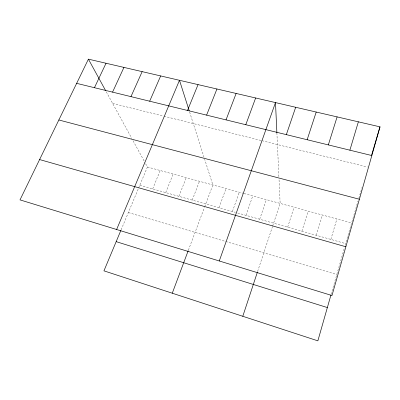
<?xml version="1.0" encoding="UTF-8"?>
<svg xmlns="http://www.w3.org/2000/svg" width="400" height="400" viewBox="0 0 400 400"><rect width="100%" height="100%" fill="white"/><g stroke="black" fill="none" stroke-linecap="round" stroke-linejoin="round"><path stroke-width="0.3" stroke-dasharray="2 1.5" d="M331.095 294.465L344.435 247.72M345.105 245.365L356.545 205.95M330.86 239.41L336.88 218.98M356.71 205.39L357.95 201.215M358.83 198.235L360.425 192.855M360.78 191.66L362 187.55M316.285 235.28L322.44 215.02M301.89 231.2L308.175 211.105M287.66 227.165L294.075 207.24M257.625 271.45L272.435 226.705M272.63 226.12L280.145 203.415L279.015 178.975M259.71 219.24L266.375 199.64M245.98 215.35L252.76 195.905M232.41 211.505L239.305 192.21M218.995 207.7L226.005 188.565M188.375 250.26L204.47 207.33M204.68 206.765L212.855 184.955L204.66 159.25M192.235 200.115L199.465 181.28M178.89 196.33L186.225 177.65M165.705 192.595L173.14 174.06M152.67 188.9L160.205 170.51M121.135 229.8L138.365 188.63M138.6 188.065L147.42 167.005L144.77 162.16M112.62 103.4L163.34 116.065M163.945 116.215L261.3 140.53M261.895 140.68L367.435 167.035M147.42 167.005L243.4 193.335M243.985 193.495L351.49 222.99M139.785 185.245L235.36 212.34M237.72 213.01L345.61 243.595M128.35 212.555L336.785 274.52M106.25 91.76L131.865 138.57M133.045 140.73L144.475 161.625M189.605 112.035L204.125 157.575M276.885 132.735L278.935 177.24"/><path stroke-width="0.6" d="M330.925 295.06L317.86 340.845L103.95 270.85L120.895 230.36M380 126.85L331.975 295.53L20 199.885L88.41 59.155L380 126.85L371.395 155.87M349.885 150.18L358.365 121.825M328.33 144.91L337.105 116.89M307.15 139.73L316.215 112.04M242.79 316.28L257.43 272.045M286.34 134.64L295.68 107.275M219.275 260.98L275.49 102.585L276.885 132.735M245.79 124.72L255.645 97.98M172.27 293.205L188.16 250.825M226.03 119.885L236.13 93.45M206.605 115.135L216.935 88.99M187.5 110.46L198.055 84.61M116.62 229.51L179.485 80.295L189.235 110.875M149.68 101.21L160.665 75.93M130.965 96.63L142.155 71.63M112.56 92.125L123.945 67.405M94.455 87.7L106.035 63.245M76.65 83.345L371.83 155.55M58.845 119.98L359.39 199.245M39.605 159.56L345.86 246.765M116.175 241.645L327.355 307.565M88.41 59.155L105.665 90.69"/></g></svg>
